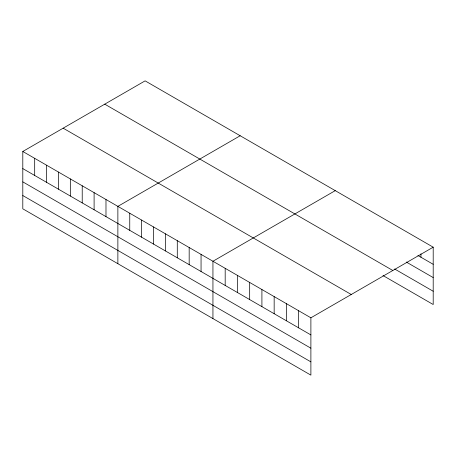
<?xml version="1.0" encoding="UTF-8"?>
<svg xmlns="http://www.w3.org/2000/svg" width="456" height="456" viewBox="0 0 456 456"><rect width="100%" height="100%" fill="white"/><g stroke="black" fill="none" stroke-linecap="round" stroke-linejoin="round"><path stroke-width="0.68" d="M22.8 151.477L310.889 317.803L310.889 375.14L22.8 208.814L22.8 151.477L145.111 80.86L433.2 247.186L433.2 304.522L383 275.538M240.181 135.751L117.87 206.368L117.87 263.699M335.251 190.636L212.941 261.254L212.941 318.584M310.889 317.803L433.2 247.186M417.895 255.468L433.2 264.309M406.262 262.029L433.2 277.579M394.634 268.983L433.2 291.253M104.749 104.167L392.838 270.493M63.162 128.176L351.251 294.502M22.8 168.595L310.889 334.921M22.8 181.87L310.889 348.196M22.8 195.538L310.889 361.864M420.956 253.815L420.956 257.241M298.646 310.735L298.646 327.853M286.402 303.667L286.402 320.785M274.159 296.599L274.159 313.717M261.915 289.531L261.915 306.649M249.671 282.464L249.671 299.581M237.428 275.39L237.428 292.513M225.184 268.322L225.184 285.439M201.056 254.391L201.056 271.514M189.172 247.534L189.172 264.651M177.287 240.671L177.287 257.788M165.403 233.808L165.403 250.931M153.518 226.951L153.518 244.068M141.634 220.088L141.634 237.205M129.755 213.226L129.755 230.348M105.986 199.506L105.986 216.623M94.101 192.643L94.101 209.76M82.217 185.786L82.217 202.903M70.332 178.923L70.332 196.04M58.453 172.06L58.453 189.177M46.569 165.203L46.569 182.32M34.684 158.34L34.684 175.457"/></g></svg>
